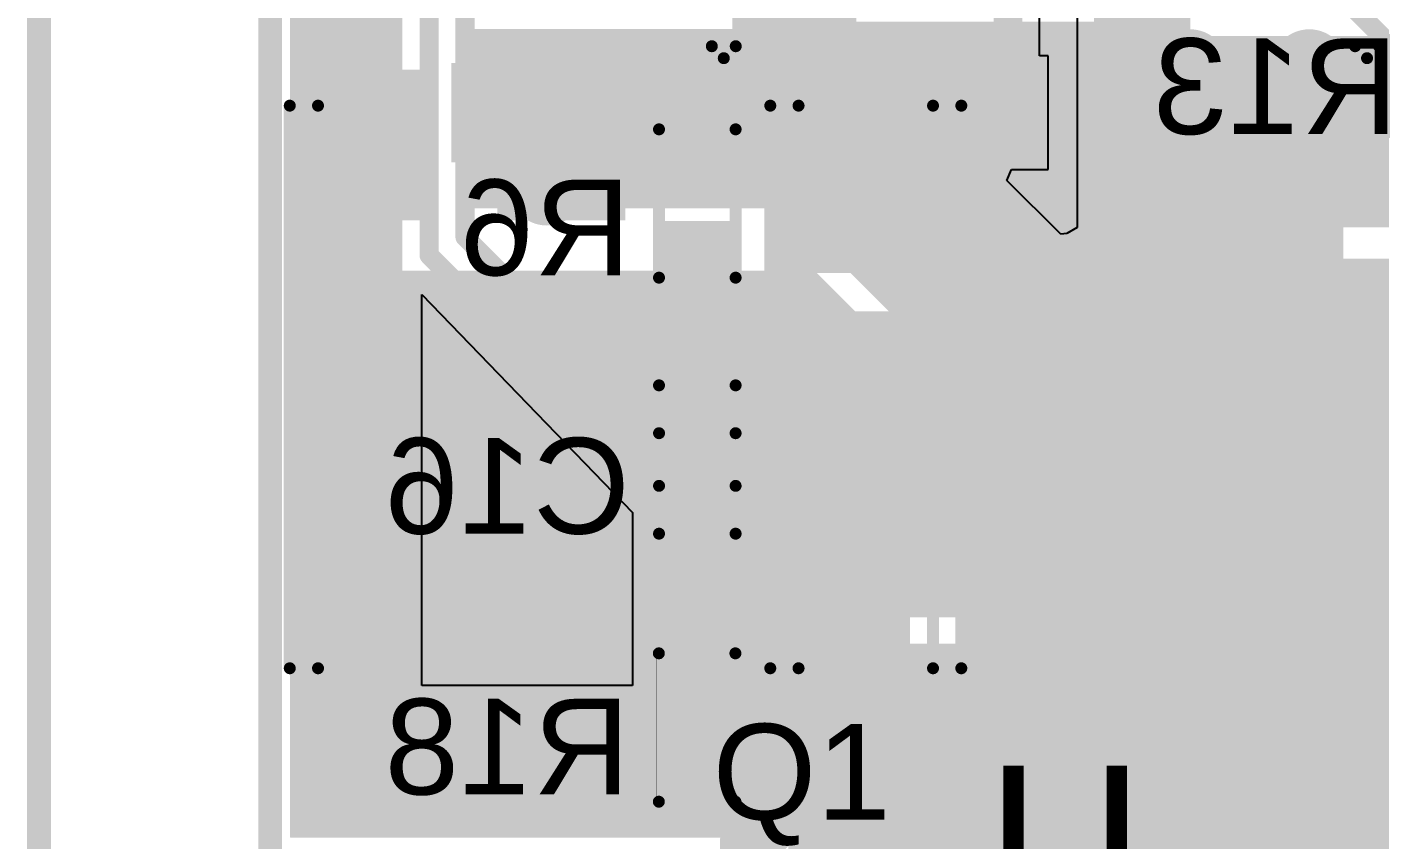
# Model space of a CAD drawing. Header units: millimetres. Extents: x -0.91 to 0.79, y -0.9 to 0.79.
# Drawn here: x -0.889 to -0.324, y -0.614 to -0.274 of the extents above; entities that cross this region are included whole.
import ezdxf

# ---------------------------------------------------------------- set-up
doc = ezdxf.new("R2010")
doc.units = ezdxf.units.MM
doc.header["$MEASUREMENT"] = 0
for name, color, linetype in [('BottomLayer', 5, 'Continuous'), ('BottomOverlay', 54, 'Continuous'), ('BottomPaste', 16, 'Continuous'), ('BottomSolder', 6, 'Continuous'), ('Mechanical1', 6, 'Continuous'), ('Mechanical2', 216, 'Continuous'), ('TopLayer', 1, 'Continuous'), ('TopOverlay', 2, 'Continuous'), ('TopPaste', 8, 'Continuous'), ('TopSolder', 216, 'Continuous'), ('ViaHoleLayer', 16, 'Continuous')]:
    doc.layers.add(name, color=color, linetype=linetype)
doc.styles.add('Arial', font='', dxfattribs={"height": 0.2})
doc.styles.get('Arial').set_extended_font_data('Arial')

# ---------------------------------------------------------------- blocks, each defined once
blk = doc.blocks.new('R___0402_B_15')
at = {"layer": 'BottomLayer'}
for points in [[(-0.0095, 0.0125), (-0.0095, -0.0125), (-0.0275, -0.0125), (-0.0275, 0.0125)], [(0.0275, 0.0125), (0.0275, -0.0125), (0.0095, -0.0125), (0.0095, 0.0125)]]:
    blk.add_hatch(color=5, dxfattribs=at).paths.add_polyline_path(points)
at = {"layer": 'BottomPaste'}
for points in [[(-0.0095, 0.0125), (-0.0095, -0.0125), (-0.0275, -0.0125), (-0.0275, 0.0125)], [(0.0275, 0.0125), (0.0275, -0.0125), (0.0095, -0.0125), (0.0095, 0.0125)]]:
    blk.add_hatch(color=16, dxfattribs=at).paths.add_polyline_path(points)
at = {"layer": 'BottomSolder'}
for points in [[(-0.00733, 0.01467), (-0.00733, -0.01467), (-0.02967, -0.01467), (-0.02967, 0.01467)], [(0.02967, 0.01467), (0.02967, -0.01467), (0.00733, -0.01467), (0.00733, 0.01467)]]:
    blk.add_hatch(color=6, dxfattribs=at).paths.add_polyline_path(points)
at = {"layer": 'BottomOverlay'}
for points, const_width in [([(-0.031, 0.016), (0.031, 0.016)], 0.005), ([(-0.031, 0.016), (-0.031, -0.016)], 0.005), ([(-0.032, 0.017), (0.032, 0.017)], 0.000127), ([(0.031, 0.016), (0.031, -0.016)], 0.005), ([(-0.031, -0.016), (0.031, -0.016)], 0.005)]:
    blk.add_lwpolyline(points, dxfattribs=dict(at, const_width=const_width))
for points, const_width in [([(-0.03225, 0.016, 1), (-0.02975, 0.016, 1)], 0.0025), ([(-0.03225, 0.016, 1), (-0.02975, 0.016, 1)], 0.0025), ([(-0.03203, 0.017, 1), (-0.03197, 0.017, 1)], 0.0000635), ([(0.02975, 0.016, 1), (0.03225, 0.016, 1)], 0.0025), ([(0.02975, 0.016, 1), (0.03225, 0.016, 1)], 0.0025), ([(0.03197, 0.017, 1), (0.03203, 0.017, 1)], 0.0000635), ([(-0.03225, -0.016, 1), (-0.02975, -0.016, 1)], 0.0025), ([(-0.03225, -0.016, 1), (-0.02975, -0.016, 1)], 0.0025), ([(0.02975, -0.016, 1), (0.03225, -0.016, 1)], 0.0025), ([(0.02975, -0.016, 1), (0.03225, -0.016, 1)], 0.0025)]:
    blk.add_lwpolyline(points, format="xyb", close=True, dxfattribs=dict(at, const_width=const_width))
blk = doc.blocks.new('RES_2512_B_20')
at = {"layer": 'BottomLayer'}
for points in [[(-0.15945, 0.06693), (-0.09646, 0.06693), (-0.09646, -0.06693), (-0.15945, -0.06693)], [(0.09646, 0.06693), (0.15945, 0.06693), (0.15945, -0.06693), (0.09646, -0.06693)]]:
    blk.add_hatch(color=5, dxfattribs=at).paths.add_polyline_path(points)
at = {"layer": 'BottomPaste'}
for points in [[(-0.15945, 0.06693), (-0.09646, 0.06693), (-0.09646, -0.06693), (-0.15945, -0.06693)], [(0.09646, 0.06693), (0.15945, 0.06693), (0.15945, -0.06693), (0.09646, -0.06693)]]:
    blk.add_hatch(color=16, dxfattribs=at).paths.add_polyline_path(points)
at = {"layer": 'BottomSolder'}
for points in [[(-0.16345, 0.07093), (-0.09246, 0.07093), (-0.09246, -0.07093), (-0.16345, -0.07093)], [(0.09246, 0.07093), (0.16345, 0.07093), (0.16345, -0.07093), (0.09246, -0.07093)]]:
    blk.add_hatch(color=6, dxfattribs=at).paths.add_polyline_path(points)
at = {"layer": 'BottomOverlay', "const_width": 0.01}
for points in [[(0.16679, 0.073), (-0.167, 0.073)], [(-0.167, -0.073), (-0.167, 0.073)], [(0.16679, -0.073), (0.16679, 0.073)], [(0.16679, -0.073), (-0.167, -0.073)]]:
    blk.add_lwpolyline(points, dxfattribs=at)
at = {"layer": 'BottomOverlay', "const_width": 0.005}
for points in [[(-0.1695, 0.073, 1), (-0.1645, 0.073, 1)], [(-0.1695, 0.073, 1), (-0.1645, 0.073, 1)], [(0.16429, 0.073, 1), (0.16929, 0.073, 1)], [(0.16429, 0.073, 1), (0.16929, 0.073, 1)], [(-0.1695, -0.073, 1), (-0.1645, -0.073, 1)], [(-0.1695, -0.073, 1), (-0.1645, -0.073, 1)], [(0.16429, -0.073, 1), (0.16929, -0.073, 1)], [(0.16429, -0.073, 1), (0.16929, -0.073, 1)]]:
    blk.add_lwpolyline(points, format="xyb", close=True, dxfattribs=at)
blk = doc.blocks.new('R___0402_B_27')
at = {"layer": 'BottomLayer'}
for points in [[(-0.0095, 0.0125), (-0.0095, -0.0125), (-0.0275, -0.0125), (-0.0275, 0.0125)], [(0.0275, 0.0125), (0.0275, -0.0125), (0.0095, -0.0125), (0.0095, 0.0125)]]:
    blk.add_hatch(color=5, dxfattribs=at).paths.add_polyline_path(points)
at = {"layer": 'BottomPaste'}
for points in [[(-0.0095, 0.0125), (-0.0095, -0.0125), (-0.0275, -0.0125), (-0.0275, 0.0125)], [(0.0275, 0.0125), (0.0275, -0.0125), (0.0095, -0.0125), (0.0095, 0.0125)]]:
    blk.add_hatch(color=16, dxfattribs=at).paths.add_polyline_path(points)
at = {"layer": 'BottomSolder'}
for points in [[(-0.00733, 0.01467), (-0.00733, -0.01467), (-0.02967, -0.01467), (-0.02967, 0.01467)], [(0.02967, 0.01467), (0.02967, -0.01467), (0.00733, -0.01467), (0.00733, 0.01467)]]:
    blk.add_hatch(color=6, dxfattribs=at).paths.add_polyline_path(points)
at = {"layer": 'BottomOverlay'}
for points, const_width in [([(0.031, 0.016), (-0.031, 0.016)], 0.005), ([(-0.031, -0.016), (-0.031, 0.016)], 0.005), ([(0.032, 0.017), (-0.032, 0.017)], 0.000127), ([(0.031, -0.016), (0.031, 0.016)], 0.005), ([(0.031, -0.016), (-0.031, -0.016)], 0.005)]:
    blk.add_lwpolyline(points, dxfattribs=dict(at, const_width=const_width))
for points, const_width in [([(-0.03225, 0.016, 1), (-0.02975, 0.016, 1)], 0.0025), ([(-0.03225, 0.016, 1), (-0.02975, 0.016, 1)], 0.0025), ([(-0.03203, 0.017, 1), (-0.03197, 0.017, 1)], 0.0000635), ([(0.02975, 0.016, 1), (0.03225, 0.016, 1)], 0.0025), ([(0.02975, 0.016, 1), (0.03225, 0.016, 1)], 0.0025), ([(0.03197, 0.017, 1), (0.03203, 0.017, 1)], 0.0000635), ([(-0.03225, -0.016, 1), (-0.02975, -0.016, 1)], 0.0025), ([(-0.03225, -0.016, 1), (-0.02975, -0.016, 1)], 0.0025), ([(0.02975, -0.016, 1), (0.03225, -0.016, 1)], 0.0025), ([(0.02975, -0.016, 1), (0.03225, -0.016, 1)], 0.0025)]:
    blk.add_lwpolyline(points, format="xyb", close=True, dxfattribs=dict(at, const_width=const_width))
blk = doc.blocks.new('PG_TDSON_8_37')
at = {"layer": 'TopLayer'}
for points in [[(-0.09793, 0.08484), (-0.09793, 0.06516), (-0.1314, 0.06516), (-0.1314, 0.08484)], [(-0.03297, 0.08681), (-0.03297, -0.08681), (0.10048, -0.08681), (0.10048, 0.08681)], [(0.13041, 0.08681), (0.13041, 0.06319), (0.09892, 0.06319), (0.09892, 0.08681)], [(-0.09793, 0.03484), (-0.09793, 0.01516), (-0.1314, 0.01516), (-0.1314, 0.03484)], [(0.13041, 0.03681), (0.13041, 0.01319), (0.09892, 0.01319), (0.09892, 0.03681)], [(-0.09793, -0.01516), (-0.09793, -0.03484), (-0.1314, -0.03484), (-0.1314, -0.01516)], [(0.13041, -0.01319), (0.13041, -0.03681), (0.09892, -0.03681), (0.09892, -0.01319)], [(-0.09793, -0.06516), (-0.09793, -0.08484), (-0.1314, -0.08484), (-0.1314, -0.06516)], [(0.13041, -0.06319), (0.13041, -0.08681), (0.09892, -0.08681), (0.09892, -0.06319)]]:
    blk.add_hatch(color=1, dxfattribs=at).paths.add_polyline_path(points)
at = {"layer": 'TopPaste'}
for points in [[(-0.09793, 0.08484), (-0.09793, 0.06516), (-0.1314, 0.06516), (-0.1314, 0.08484)], [(0.13041, 0.08681), (0.13041, 0.06319), (0.09892, 0.06319), (0.09892, 0.08681)], [(-0.09793, 0.03484), (-0.09793, 0.01516), (-0.1314, 0.01516), (-0.1314, 0.03484)], [(0.13041, 0.03681), (0.13041, 0.01319), (0.09892, 0.01319), (0.09892, 0.03681)], [(-0.09793, -0.01516), (-0.09793, -0.03484), (-0.1314, -0.03484), (-0.1314, -0.01516)], [(0.13041, -0.01319), (0.13041, -0.03681), (0.09892, -0.03681), (0.09892, -0.01319)], [(-0.09793, -0.06516), (-0.09793, -0.08484), (-0.1314, -0.08484), (-0.1314, -0.06516)], [(0.13041, -0.06319), (0.13041, -0.08681), (0.09892, -0.08681), (0.09892, -0.06319)]]:
    blk.add_hatch(color=8, dxfattribs=at).paths.add_polyline_path(points)
at = {"layer": 'TopSolder'}
h = blk.add_hatch(color=216, dxfattribs=at)
edge = h.paths.add_edge_path()
edge.add_arc((0.10048, 0.08681), 0.004, 0, 90)
edge.add_line((0.10048, 0.09081), (-0.03297, 0.09081))
edge.add_arc((-0.03297, 0.08681), 0.004, 90, 180)
edge.add_line((-0.03697, 0.08681), (-0.03697, -0.08681))
edge.add_arc((-0.03297, -0.08681), 0.004, 180, 270)
edge.add_line((-0.03297, -0.09081), (0.10048, -0.09081))
edge.add_arc((0.10048, -0.08681), 0.004, 270, 360)
edge.add_line((0.10448, -0.08681), (0.10448, 0.08681))
for points in [[(0.13441, 0.09081), (0.13441, 0.05919), (0.09492, 0.05919), (0.09492, 0.09081)], [(-0.09393, 0.08884), (-0.09393, 0.06116), (-0.1354, 0.06116), (-0.1354, 0.08884)], [(0.13441, 0.04081), (0.13441, 0.00919), (0.09492, 0.00919), (0.09492, 0.04081)], [(-0.09393, 0.03884), (-0.09393, 0.01116), (-0.1354, 0.01116), (-0.1354, 0.03884)], [(-0.09393, -0.01116), (-0.09393, -0.03884), (-0.1354, -0.03884), (-0.1354, -0.01116)], [(0.13441, -0.00919), (0.13441, -0.04081), (0.09492, -0.04081), (0.09492, -0.00919)], [(-0.09393, -0.06116), (-0.09393, -0.08884), (-0.1354, -0.08884), (-0.1354, -0.06116)], [(0.13441, -0.05919), (0.13441, -0.09081), (0.09492, -0.09081), (0.09492, -0.05919)]]:
    blk.add_hatch(color=216, dxfattribs=at).paths.add_polyline_path(points)
at = {"layer": 'TopOverlay', "const_width": 0.005}
for points in [[(-0.11757, 0.09449), (-0.11757, 0.1063)], [(0.11757, 0.1063), (-0.11757, 0.1063)], [(0.11757, 0.09449), (0.11757, 0.1063)], [(-0.14241, 0.07006), (-0.14241, 0.08006)], [(-0.13741, 0.07506), (-0.14241, 0.08006)], [(-0.14241, 0.07006), (-0.13741, 0.07506)], [(-0.11757, -0.1063), (-0.11757, -0.09449)], [(0.11757, -0.1063), (0.11757, -0.09449)], [(0.11757, -0.1063), (-0.11757, -0.1063)]]:
    blk.add_lwpolyline(points, dxfattribs=at)
at = {"layer": 'TopOverlay', "const_width": 0.0025}
for points in [[(-0.11882, 0.1063, 1), (-0.11632, 0.1063, 1)], [(-0.11882, 0.1063, 1), (-0.11632, 0.1063, 1)], [(0.11632, 0.1063, 1), (0.11882, 0.1063, 1)], [(0.11632, 0.1063, 1), (0.11882, 0.1063, 1)], [(-0.11882, 0.09449, 1), (-0.11632, 0.09449, 1)], [(0.11632, 0.09449, 1), (0.11882, 0.09449, 1)], [(-0.14366, 0.08006, 1), (-0.14116, 0.08006, 1)], [(-0.14366, 0.08006, 1), (-0.14116, 0.08006, 1)], [(-0.13866, 0.07506, 1), (-0.13616, 0.07506, 1)], [(-0.13866, 0.07506, 1), (-0.13616, 0.07506, 1)], [(-0.14366, 0.07006, 1), (-0.14116, 0.07006, 1)], [(-0.14366, 0.07006, 1), (-0.14116, 0.07006, 1)], [(-0.11882, -0.09449, 1), (-0.11632, -0.09449, 1)], [(0.11632, -0.09449, 1), (0.11882, -0.09449, 1)], [(-0.11882, -0.1063, 1), (-0.11632, -0.1063, 1)], [(-0.11882, -0.1063, 1), (-0.11632, -0.1063, 1)], [(0.11632, -0.1063, 1), (0.11882, -0.1063, 1)], [(0.11632, -0.1063, 1), (0.11882, -0.1063, 1)]]:
    blk.add_lwpolyline(points, format="xyb", close=True, dxfattribs=at)
blk = doc.blocks.new('PG_TDSON_8_38')
at = {"layer": 'TopLayer'}
for points in [[(-0.09793, 0.08484), (-0.09793, 0.06516), (-0.1314, 0.06516), (-0.1314, 0.08484)], [(-0.03297, 0.08681), (-0.03297, -0.08681), (0.10048, -0.08681), (0.10048, 0.08681)], [(0.13041, 0.08681), (0.13041, 0.06319), (0.09892, 0.06319), (0.09892, 0.08681)], [(-0.09793, 0.03484), (-0.09793, 0.01516), (-0.1314, 0.01516), (-0.1314, 0.03484)], [(0.13041, 0.03681), (0.13041, 0.01319), (0.09892, 0.01319), (0.09892, 0.03681)], [(-0.09793, -0.01516), (-0.09793, -0.03484), (-0.1314, -0.03484), (-0.1314, -0.01516)], [(0.13041, -0.01319), (0.13041, -0.03681), (0.09892, -0.03681), (0.09892, -0.01319)], [(-0.09793, -0.06516), (-0.09793, -0.08484), (-0.1314, -0.08484), (-0.1314, -0.06516)], [(0.13041, -0.06319), (0.13041, -0.08681), (0.09892, -0.08681), (0.09892, -0.06319)]]:
    blk.add_hatch(color=1, dxfattribs=at).paths.add_polyline_path(points)
at = {"layer": 'TopPaste'}
for points in [[(-0.09793, 0.08484), (-0.09793, 0.06516), (-0.1314, 0.06516), (-0.1314, 0.08484)], [(0.13041, 0.08681), (0.13041, 0.06319), (0.09892, 0.06319), (0.09892, 0.08681)], [(-0.09793, 0.03484), (-0.09793, 0.01516), (-0.1314, 0.01516), (-0.1314, 0.03484)], [(0.13041, 0.03681), (0.13041, 0.01319), (0.09892, 0.01319), (0.09892, 0.03681)], [(-0.09793, -0.01516), (-0.09793, -0.03484), (-0.1314, -0.03484), (-0.1314, -0.01516)], [(0.13041, -0.01319), (0.13041, -0.03681), (0.09892, -0.03681), (0.09892, -0.01319)], [(-0.09793, -0.06516), (-0.09793, -0.08484), (-0.1314, -0.08484), (-0.1314, -0.06516)], [(0.13041, -0.06319), (0.13041, -0.08681), (0.09892, -0.08681), (0.09892, -0.06319)]]:
    blk.add_hatch(color=8, dxfattribs=at).paths.add_polyline_path(points)
at = {"layer": 'TopSolder'}
h = blk.add_hatch(color=216, dxfattribs=at)
edge = h.paths.add_edge_path()
edge.add_arc((0.10048, 0.08681), 0.004, 0, 90)
edge.add_line((0.10048, 0.09081), (-0.03297, 0.09081))
edge.add_arc((-0.03297, 0.08681), 0.004, 90, 180)
edge.add_line((-0.03697, 0.08681), (-0.03697, -0.08681))
edge.add_arc((-0.03297, -0.08681), 0.004, 180, 270)
edge.add_line((-0.03297, -0.09081), (0.10048, -0.09081))
edge.add_arc((0.10048, -0.08681), 0.004, 270, 360)
edge.add_line((0.10448, -0.08681), (0.10448, 0.08681))
for points in [[(0.13441, 0.09081), (0.13441, 0.05919), (0.09492, 0.05919), (0.09492, 0.09081)], [(-0.09393, 0.08884), (-0.09393, 0.06116), (-0.1354, 0.06116), (-0.1354, 0.08884)], [(0.13441, 0.04081), (0.13441, 0.00919), (0.09492, 0.00919), (0.09492, 0.04081)], [(-0.09393, 0.03884), (-0.09393, 0.01116), (-0.1354, 0.01116), (-0.1354, 0.03884)], [(-0.09393, -0.01116), (-0.09393, -0.03884), (-0.1354, -0.03884), (-0.1354, -0.01116)], [(0.13441, -0.00919), (0.13441, -0.04081), (0.09492, -0.04081), (0.09492, -0.00919)], [(-0.09393, -0.06116), (-0.09393, -0.08884), (-0.1354, -0.08884), (-0.1354, -0.06116)], [(0.13441, -0.05919), (0.13441, -0.09081), (0.09492, -0.09081), (0.09492, -0.05919)]]:
    blk.add_hatch(color=216, dxfattribs=at).paths.add_polyline_path(points)
at = {"layer": 'TopOverlay', "const_width": 0.005}
for points in [[(-0.11757, 0.09449), (-0.11757, 0.1063)], [(0.11757, 0.1063), (-0.11757, 0.1063)], [(0.11757, 0.09449), (0.11757, 0.1063)], [(-0.14241, 0.07006), (-0.14241, 0.08006)], [(-0.13741, 0.07506), (-0.14241, 0.08006)], [(-0.14241, 0.07006), (-0.13741, 0.07506)], [(-0.11757, -0.1063), (-0.11757, -0.09449)], [(0.11757, -0.1063), (0.11757, -0.09449)], [(0.11757, -0.1063), (-0.11757, -0.1063)]]:
    blk.add_lwpolyline(points, dxfattribs=at)
at = {"layer": 'TopOverlay', "const_width": 0.0025}
for points in [[(-0.11882, 0.1063, 1), (-0.11632, 0.1063, 1)], [(-0.11882, 0.1063, 1), (-0.11632, 0.1063, 1)], [(0.11632, 0.1063, 1), (0.11882, 0.1063, 1)], [(0.11632, 0.1063, 1), (0.11882, 0.1063, 1)], [(-0.11882, 0.09449, 1), (-0.11632, 0.09449, 1)], [(0.11632, 0.09449, 1), (0.11882, 0.09449, 1)], [(-0.14366, 0.08006, 1), (-0.14116, 0.08006, 1)], [(-0.14366, 0.08006, 1), (-0.14116, 0.08006, 1)], [(-0.13866, 0.07506, 1), (-0.13616, 0.07506, 1)], [(-0.13866, 0.07506, 1), (-0.13616, 0.07506, 1)], [(-0.14366, 0.07006, 1), (-0.14116, 0.07006, 1)], [(-0.14366, 0.07006, 1), (-0.14116, 0.07006, 1)], [(-0.11882, -0.09449, 1), (-0.11632, -0.09449, 1)], [(0.11632, -0.09449, 1), (0.11882, -0.09449, 1)], [(-0.11882, -0.1063, 1), (-0.11632, -0.1063, 1)], [(-0.11882, -0.1063, 1), (-0.11632, -0.1063, 1)], [(0.11632, -0.1063, 1), (0.11882, -0.1063, 1)], [(0.11632, -0.1063, 1), (0.11882, -0.1063, 1)]]:
    blk.add_lwpolyline(points, format="xyb", close=True, dxfattribs=at)
blk = doc.blocks.new('C___0402_B_70')
at = {"layer": 'BottomLayer'}
for points in [[(-0.0095, 0.0125), (-0.0095, -0.0125), (-0.0275, -0.0125), (-0.0275, 0.0125)], [(0.0275, 0.0125), (0.0275, -0.0125), (0.0095, -0.0125), (0.0095, 0.0125)]]:
    blk.add_hatch(color=5, dxfattribs=at).paths.add_polyline_path(points)
at = {"layer": 'BottomPaste'}
for points in [[(-0.0095, 0.0125), (-0.0095, -0.0125), (-0.0275, -0.0125), (-0.0275, 0.0125)], [(0.0275, 0.0125), (0.0275, -0.0125), (0.0095, -0.0125), (0.0095, 0.0125)]]:
    blk.add_hatch(color=16, dxfattribs=at).paths.add_polyline_path(points)
at = {"layer": 'BottomSolder'}
for points in [[(-0.00714, 0.01486), (-0.00714, -0.01486), (-0.02986, -0.01486), (-0.02986, 0.01486)], [(0.02986, 0.01486), (0.02986, -0.01486), (0.00714, -0.01486), (0.00714, 0.01486)]]:
    blk.add_hatch(color=6, dxfattribs=at).paths.add_polyline_path(points)
at = {"layer": 'BottomOverlay', "const_width": 0.005}
for points in [[(-0.031, 0.016), (-0.031, -0.016)], [(-0.031, 0.016), (-0.011, 0.016)], [(0.011, 0.016), (0.031, 0.016)], [(0.031, 0.016), (0.031, -0.016)], [(-0.031, -0.016), (-0.011, -0.016)], [(0.011, -0.016), (0.031, -0.016)]]:
    blk.add_lwpolyline(points, dxfattribs=at)
at = {"layer": 'BottomOverlay', "const_width": 0.0025}
for points in [[(-0.03225, 0.016, 1), (-0.02975, 0.016, 1)], [(-0.03225, 0.016, 1), (-0.02975, 0.016, 1)], [(-0.01225, 0.016, 1), (-0.00975, 0.016, 1)], [(0.00975, 0.016, 1), (0.01225, 0.016, 1)], [(0.02975, 0.016, 1), (0.03225, 0.016, 1)], [(0.02975, 0.016, 1), (0.03225, 0.016, 1)], [(-0.03225, -0.016, 1), (-0.02975, -0.016, 1)], [(-0.03225, -0.016, 1), (-0.02975, -0.016, 1)], [(-0.01225, -0.016, 1), (-0.00975, -0.016, 1)], [(0.00975, -0.016, 1), (0.01225, -0.016, 1)], [(0.02975, -0.016, 1), (0.03225, -0.016, 1)], [(0.02975, -0.016, 1), (0.03225, -0.016, 1)]]:
    blk.add_lwpolyline(points, format="xyb", close=True, dxfattribs=at)

msp = doc.modelspace()

# ---------------------------------------------------------------- hatches: boundary and pattern name
at = {"layer": 'BottomLayer'}
for points in [[(-0.73218, -0.61291), (-0.73218, -0.187), (-0.77918, -0.187), (-0.77918, -0.61291)], [(-0.69247, -0.355), (-0.639, -0.355), (-0.639, -0.27768), (-0.69247, -0.27768)], [(-0.62592, -0.348), (-0.339, -0.348), (-0.339, -0.28), (-0.62592, -0.28)], [(-0.58, -0.377), (-0.339, -0.377), (-0.339, -0.293), (-0.58, -0.293)], [(-0.627, -0.446), (-0.59092, -0.446), (-0.59092, -0.357), (-0.627, -0.357)], [(-0.226, -0.393), (-0.582, -0.393), (-0.582, -0.521), (-0.226, -0.521)], [(-0.62708, -0.558), (-0.591, -0.558), (-0.591, -0.463), (-0.62708, -0.463)], [(-0.57092, -0.622), (-0.307, -0.622), (-0.307, -0.532), (-0.57092, -0.532)], [(-0.777, -0.613), (-0.56058, -0.613), (-0.56058, -0.566), (-0.777, -0.566)]]:
    msp.add_hatch(color=5, dxfattribs=at).paths.add_polyline_path(points)
h = msp.add_hatch(color=5, dxfattribs=at)
edge = h.paths.add_edge_path()
edge.add_arc((-0.6718, -0.291), 0.01181, 0, 360)
h = msp.add_hatch(color=5, dxfattribs=at)
edge = h.paths.add_edge_path()
edge.add_arc((-0.403, -0.291), 0.01181, 0, 360)
h = msp.add_hatch(color=5, dxfattribs=at)
edge = h.paths.add_edge_path()
edge.add_arc((-0.3532, -0.291), 0.01181, 0, 360)
h = msp.add_hatch(color=5, dxfattribs=at)
edge = h.paths.add_edge_path()
edge.add_arc((-0.6718, -0.31619), 0.01181, 0, 360)
h = msp.add_hatch(color=5, dxfattribs=at)
edge = h.paths.add_edge_path()
edge.add_arc((-0.403, -0.31619), 0.01181, 0, 360)
h = msp.add_hatch(color=5, dxfattribs=at)
edge = h.paths.add_edge_path()
edge.add_arc((-0.3532, -0.31619), 0.01181, 0, 360)
h = msp.add_hatch(color=5, dxfattribs=at)
edge = h.paths.add_edge_path()
edge.add_arc((-0.6718, -0.34138), 0.01181, 0, 360)
h = msp.add_hatch(color=5, dxfattribs=at)
edge = h.paths.add_edge_path()
edge.add_arc((-0.403, -0.34138), 0.01181, 0, 360)
h = msp.add_hatch(color=5, dxfattribs=at)
edge = h.paths.add_edge_path()
edge.add_arc((-0.3532, -0.34138), 0.01181, 0, 360)
h = msp.add_hatch(color=5, dxfattribs=at)
edge = h.paths.add_edge_path()
edge.add_arc((-0.569, -0.40943), 0.01181, 0, 360)
h = msp.add_hatch(color=5, dxfattribs=at)
edge = h.paths.add_edge_path()
edge.add_arc((-0.541, -0.40943), 0.01181, 0, 360)
h = msp.add_hatch(color=5, dxfattribs=at)
edge = h.paths.add_edge_path()
edge.add_arc((-0.707, -0.42662), 0.01181, 0, 360)
h = msp.add_hatch(color=5, dxfattribs=at)
edge = h.paths.add_edge_path()
edge.add_arc((-0.569, -0.43462), 0.01181, 0, 360)
h = msp.add_hatch(color=5, dxfattribs=at)
edge = h.paths.add_edge_path()
edge.add_arc((-0.541, -0.43462), 0.01181, 0, 360)
h = msp.add_hatch(color=5, dxfattribs=at)
edge = h.paths.add_edge_path()
edge.add_arc((-0.707, -0.45181), 0.01181, 0, 360)
h = msp.add_hatch(color=5, dxfattribs=at)
edge = h.paths.add_edge_path()
edge.add_arc((-0.679, -0.45181), 0.01181, 0, 360)
h = msp.add_hatch(color=5, dxfattribs=at)
edge = h.paths.add_edge_path()
edge.add_arc((-0.569, -0.45981), 0.01181, 0, 360)
h = msp.add_hatch(color=5, dxfattribs=at)
edge = h.paths.add_edge_path()
edge.add_arc((-0.541, -0.45981), 0.01181, 0, 360)
h = msp.add_hatch(color=5, dxfattribs=at)
edge = h.paths.add_edge_path()
edge.add_arc((-0.707, -0.477), 0.01181, 0, 360)
h = msp.add_hatch(color=5, dxfattribs=at)
edge = h.paths.add_edge_path()
edge.add_arc((-0.679, -0.477), 0.01181, 0, 360)
h = msp.add_hatch(color=5, dxfattribs=at)
edge = h.paths.add_edge_path()
edge.add_arc((-0.569, -0.485), 0.01181, 0, 360)
h = msp.add_hatch(color=5, dxfattribs=at)
edge = h.paths.add_edge_path()
edge.add_arc((-0.541, -0.485), 0.01181, 0, 360)
h = msp.add_hatch(color=5, dxfattribs=at)
edge = h.paths.add_edge_path()
edge.add_arc((-0.707, -0.50219), 0.01181, 0, 360)
h = msp.add_hatch(color=5, dxfattribs=at)
edge = h.paths.add_edge_path()
edge.add_arc((-0.679, -0.50219), 0.01181, 0, 360)
h = msp.add_hatch(color=5, dxfattribs=at)
edge = h.paths.add_edge_path()
edge.add_arc((-0.651, -0.50219), 0.01181, 0, 360)
h = msp.add_hatch(color=5, dxfattribs=at)
edge = h.paths.add_edge_path()
edge.add_arc((-0.569, -0.51019), 0.01181, 0, 360)
h = msp.add_hatch(color=5, dxfattribs=at)
edge = h.paths.add_edge_path()
edge.add_arc((-0.541, -0.51019), 0.01181, 0, 360)
h = msp.add_hatch(color=5, dxfattribs=at)
edge = h.paths.add_edge_path()
edge.add_arc((-0.707, -0.52738), 0.01181, 0, 360)
h = msp.add_hatch(color=5, dxfattribs=at)
edge = h.paths.add_edge_path()
edge.add_arc((-0.679, -0.52738), 0.01181, 0, 360)
h = msp.add_hatch(color=5, dxfattribs=at)
edge = h.paths.add_edge_path()
edge.add_arc((-0.651, -0.52738), 0.01181, 0, 360)
at = {"layer": 'BottomSolder'}
h = msp.add_hatch(color=6, dxfattribs=at)
edge = h.paths.add_edge_path()
edge.add_arc((-0.6718, -0.291), 0.01581, 0, 360)
h = msp.add_hatch(color=6, dxfattribs=at)
edge = h.paths.add_edge_path()
edge.add_arc((-0.403, -0.291), 0.01581, 0, 360)
h = msp.add_hatch(color=6, dxfattribs=at)
edge = h.paths.add_edge_path()
edge.add_arc((-0.3532, -0.291), 0.01581, 0, 360)
h = msp.add_hatch(color=6, dxfattribs=at)
edge = h.paths.add_edge_path()
edge.add_arc((-0.6718, -0.31619), 0.01581, 0, 360)
h = msp.add_hatch(color=6, dxfattribs=at)
edge = h.paths.add_edge_path()
edge.add_arc((-0.403, -0.31619), 0.01581, 0, 360)
h = msp.add_hatch(color=6, dxfattribs=at)
edge = h.paths.add_edge_path()
edge.add_arc((-0.3532, -0.31619), 0.01581, 0, 360)
h = msp.add_hatch(color=6, dxfattribs=at)
edge = h.paths.add_edge_path()
edge.add_arc((-0.6718, -0.34138), 0.01581, 0, 360)
h = msp.add_hatch(color=6, dxfattribs=at)
edge = h.paths.add_edge_path()
edge.add_arc((-0.403, -0.34138), 0.01581, 0, 360)
h = msp.add_hatch(color=6, dxfattribs=at)
edge = h.paths.add_edge_path()
edge.add_arc((-0.3532, -0.34138), 0.01581, 0, 360)
h = msp.add_hatch(color=6, dxfattribs=at)
edge = h.paths.add_edge_path()
edge.add_arc((-0.569, -0.40943), 0.01581, 0, 360)
h = msp.add_hatch(color=6, dxfattribs=at)
edge = h.paths.add_edge_path()
edge.add_arc((-0.541, -0.40943), 0.01581, 0, 360)
h = msp.add_hatch(color=6, dxfattribs=at)
edge = h.paths.add_edge_path()
edge.add_arc((-0.707, -0.42662), 0.01581, 0, 360)
h = msp.add_hatch(color=6, dxfattribs=at)
edge = h.paths.add_edge_path()
edge.add_arc((-0.569, -0.43462), 0.01581, 0, 360)
h = msp.add_hatch(color=6, dxfattribs=at)
edge = h.paths.add_edge_path()
edge.add_arc((-0.541, -0.43462), 0.01581, 0, 360)
h = msp.add_hatch(color=6, dxfattribs=at)
edge = h.paths.add_edge_path()
edge.add_arc((-0.707, -0.45181), 0.01581, 0, 360)
h = msp.add_hatch(color=6, dxfattribs=at)
edge = h.paths.add_edge_path()
edge.add_arc((-0.679, -0.45181), 0.01581, 0, 360)
h = msp.add_hatch(color=6, dxfattribs=at)
edge = h.paths.add_edge_path()
edge.add_arc((-0.569, -0.45981), 0.01581, 0, 360)
h = msp.add_hatch(color=6, dxfattribs=at)
edge = h.paths.add_edge_path()
edge.add_arc((-0.541, -0.45981), 0.01581, 0, 360)
h = msp.add_hatch(color=6, dxfattribs=at)
edge = h.paths.add_edge_path()
edge.add_arc((-0.707, -0.477), 0.01581, 0, 360)
h = msp.add_hatch(color=6, dxfattribs=at)
edge = h.paths.add_edge_path()
edge.add_arc((-0.679, -0.477), 0.01581, 0, 360)
h = msp.add_hatch(color=6, dxfattribs=at)
edge = h.paths.add_edge_path()
edge.add_arc((-0.569, -0.485), 0.01581, 0, 360)
h = msp.add_hatch(color=6, dxfattribs=at)
edge = h.paths.add_edge_path()
edge.add_arc((-0.541, -0.485), 0.01581, 0, 360)
h = msp.add_hatch(color=6, dxfattribs=at)
edge = h.paths.add_edge_path()
edge.add_arc((-0.707, -0.50219), 0.01581, 0, 360)
h = msp.add_hatch(color=6, dxfattribs=at)
edge = h.paths.add_edge_path()
edge.add_arc((-0.679, -0.50219), 0.01581, 0, 360)
h = msp.add_hatch(color=6, dxfattribs=at)
edge = h.paths.add_edge_path()
edge.add_arc((-0.651, -0.50219), 0.01581, 0, 360)
h = msp.add_hatch(color=6, dxfattribs=at)
edge = h.paths.add_edge_path()
edge.add_arc((-0.569, -0.51019), 0.01581, 0, 360)
h = msp.add_hatch(color=6, dxfattribs=at)
edge = h.paths.add_edge_path()
edge.add_arc((-0.541, -0.51019), 0.01581, 0, 360)
h = msp.add_hatch(color=6, dxfattribs=at)
edge = h.paths.add_edge_path()
edge.add_arc((-0.707, -0.52738), 0.01581, 0, 360)
h = msp.add_hatch(color=6, dxfattribs=at)
edge = h.paths.add_edge_path()
edge.add_arc((-0.679, -0.52738), 0.01581, 0, 360)
h = msp.add_hatch(color=6, dxfattribs=at)
edge = h.paths.add_edge_path()
edge.add_arc((-0.651, -0.52738), 0.01581, 0, 360)
at = {"layer": 'TopLayer'}
for points in [[(-0.44312, -0.352), (-0.40292, -0.352), (-0.40292, -0.204), (-0.44312, -0.204)], [(-0.59422, -0.325), (-0.5425, -0.325), (-0.5425, -0.226), (-0.59422, -0.226)], [(-0.709, -0.35), (-0.56792, -0.35), (-0.56792, -0.275), (-0.709, -0.275)], [(-0.4925, -0.4295), (-0.4455, -0.3825), (-0.55246, -0.27554), (-0.59946, -0.32254)], [(-0.44312, -0.358), (-0.317, -0.358), (-0.317, -0.278), (-0.44312, -0.278)], [(-0.76392, -0.355), (-0.717, -0.355), (-0.717, -0.292), (-0.76392, -0.292)], [(-0.54259, -0.44659), (-0.516, -0.42), (-0.56588, -0.37012), (-0.59246, -0.39671)], [(-0.50112, -0.776), (-0.29312, -0.776), (-0.29312, -0.371), (-0.50112, -0.371)], [(-0.77892, -0.613), (-0.56662, -0.613), (-0.56662, -0.37603), (-0.77892, -0.37603)], [(-0.593, -0.613), (-0.52, -0.613), (-0.52, -0.416), (-0.593, -0.416)]]:
    msp.add_hatch(color=1, dxfattribs=at).paths.add_polyline_path(points)
h = msp.add_hatch(color=1, dxfattribs=at)
edge = h.paths.add_edge_path()
edge.add_arc((-0.6718, -0.291), 0.01181, 0, 360)
h = msp.add_hatch(color=1, dxfattribs=at)
edge = h.paths.add_edge_path()
edge.add_arc((-0.403, -0.291), 0.01181, 0, 360)
h = msp.add_hatch(color=1, dxfattribs=at)
edge = h.paths.add_edge_path()
edge.add_arc((-0.3532, -0.291), 0.01181, 0, 360)
h = msp.add_hatch(color=1, dxfattribs=at)
edge = h.paths.add_edge_path()
edge.add_arc((-0.6718, -0.31619), 0.01181, 0, 360)
h = msp.add_hatch(color=1, dxfattribs=at)
edge = h.paths.add_edge_path()
edge.add_arc((-0.403, -0.31619), 0.01181, 0, 360)
h = msp.add_hatch(color=1, dxfattribs=at)
edge = h.paths.add_edge_path()
edge.add_arc((-0.3532, -0.31619), 0.01181, 0, 360)
h = msp.add_hatch(color=1, dxfattribs=at)
edge = h.paths.add_edge_path()
edge.add_arc((-0.6718, -0.34138), 0.01181, 0, 360)
h = msp.add_hatch(color=1, dxfattribs=at)
edge = h.paths.add_edge_path()
edge.add_arc((-0.403, -0.34138), 0.01181, 0, 360)
h = msp.add_hatch(color=1, dxfattribs=at)
edge = h.paths.add_edge_path()
edge.add_arc((-0.3532, -0.34138), 0.01181, 0, 360)
h = msp.add_hatch(color=1, dxfattribs=at)
edge = h.paths.add_edge_path()
edge.add_arc((-0.569, -0.40943), 0.01181, 0, 360)
h = msp.add_hatch(color=1, dxfattribs=at)
edge = h.paths.add_edge_path()
edge.add_arc((-0.541, -0.40943), 0.01181, 0, 360)
h = msp.add_hatch(color=1, dxfattribs=at)
edge = h.paths.add_edge_path()
edge.add_arc((-0.707, -0.42662), 0.01181, 0, 360)
h = msp.add_hatch(color=1, dxfattribs=at)
edge = h.paths.add_edge_path()
edge.add_arc((-0.569, -0.43462), 0.01181, 0, 360)
h = msp.add_hatch(color=1, dxfattribs=at)
edge = h.paths.add_edge_path()
edge.add_arc((-0.541, -0.43462), 0.01181, 0, 360)
h = msp.add_hatch(color=1, dxfattribs=at)
edge = h.paths.add_edge_path()
edge.add_arc((-0.707, -0.45181), 0.01181, 0, 360)
h = msp.add_hatch(color=1, dxfattribs=at)
edge = h.paths.add_edge_path()
edge.add_arc((-0.679, -0.45181), 0.01181, 0, 360)
h = msp.add_hatch(color=1, dxfattribs=at)
edge = h.paths.add_edge_path()
edge.add_arc((-0.569, -0.45981), 0.01181, 0, 360)
h = msp.add_hatch(color=1, dxfattribs=at)
edge = h.paths.add_edge_path()
edge.add_arc((-0.541, -0.45981), 0.01181, 0, 360)
h = msp.add_hatch(color=1, dxfattribs=at)
edge = h.paths.add_edge_path()
edge.add_arc((-0.707, -0.477), 0.01181, 0, 360)
h = msp.add_hatch(color=1, dxfattribs=at)
edge = h.paths.add_edge_path()
edge.add_arc((-0.679, -0.477), 0.01181, 0, 360)
h = msp.add_hatch(color=1, dxfattribs=at)
edge = h.paths.add_edge_path()
edge.add_arc((-0.569, -0.485), 0.01181, 0, 360)
h = msp.add_hatch(color=1, dxfattribs=at)
edge = h.paths.add_edge_path()
edge.add_arc((-0.541, -0.485), 0.01181, 0, 360)
h = msp.add_hatch(color=1, dxfattribs=at)
edge = h.paths.add_edge_path()
edge.add_arc((-0.707, -0.50219), 0.01181, 0, 360)
h = msp.add_hatch(color=1, dxfattribs=at)
edge = h.paths.add_edge_path()
edge.add_arc((-0.679, -0.50219), 0.01181, 0, 360)
h = msp.add_hatch(color=1, dxfattribs=at)
edge = h.paths.add_edge_path()
edge.add_arc((-0.651, -0.50219), 0.01181, 0, 360)
h = msp.add_hatch(color=1, dxfattribs=at)
edge = h.paths.add_edge_path()
edge.add_arc((-0.569, -0.51019), 0.01181, 0, 360)
h = msp.add_hatch(color=1, dxfattribs=at)
edge = h.paths.add_edge_path()
edge.add_arc((-0.541, -0.51019), 0.01181, 0, 360)
h = msp.add_hatch(color=1, dxfattribs=at)
edge = h.paths.add_edge_path()
edge.add_arc((-0.707, -0.52738), 0.01181, 0, 360)
h = msp.add_hatch(color=1, dxfattribs=at)
edge = h.paths.add_edge_path()
edge.add_arc((-0.679, -0.52738), 0.01181, 0, 360)
h = msp.add_hatch(color=1, dxfattribs=at)
edge = h.paths.add_edge_path()
edge.add_arc((-0.651, -0.52738), 0.01181, 0, 360)
at = {"layer": 'TopSolder'}
h = msp.add_hatch(color=216, dxfattribs=at)
edge = h.paths.add_edge_path()
edge.add_arc((-0.6718, -0.291), 0.01581, 0, 360)
h = msp.add_hatch(color=216, dxfattribs=at)
edge = h.paths.add_edge_path()
edge.add_arc((-0.403, -0.291), 0.01581, 0, 360)
h = msp.add_hatch(color=216, dxfattribs=at)
edge = h.paths.add_edge_path()
edge.add_arc((-0.3532, -0.291), 0.01581, 0, 360)
h = msp.add_hatch(color=216, dxfattribs=at)
edge = h.paths.add_edge_path()
edge.add_arc((-0.6718, -0.31619), 0.01581, 0, 360)
h = msp.add_hatch(color=216, dxfattribs=at)
edge = h.paths.add_edge_path()
edge.add_arc((-0.403, -0.31619), 0.01581, 0, 360)
h = msp.add_hatch(color=216, dxfattribs=at)
edge = h.paths.add_edge_path()
edge.add_arc((-0.3532, -0.31619), 0.01581, 0, 360)
h = msp.add_hatch(color=216, dxfattribs=at)
edge = h.paths.add_edge_path()
edge.add_arc((-0.6718, -0.34138), 0.01581, 0, 360)
h = msp.add_hatch(color=216, dxfattribs=at)
edge = h.paths.add_edge_path()
edge.add_arc((-0.403, -0.34138), 0.01581, 0, 360)
h = msp.add_hatch(color=216, dxfattribs=at)
edge = h.paths.add_edge_path()
edge.add_arc((-0.3532, -0.34138), 0.01581, 0, 360)
h = msp.add_hatch(color=216, dxfattribs=at)
edge = h.paths.add_edge_path()
edge.add_arc((-0.569, -0.40943), 0.01581, 0, 360)
h = msp.add_hatch(color=216, dxfattribs=at)
edge = h.paths.add_edge_path()
edge.add_arc((-0.541, -0.40943), 0.01581, 0, 360)
h = msp.add_hatch(color=216, dxfattribs=at)
edge = h.paths.add_edge_path()
edge.add_arc((-0.707, -0.42662), 0.01581, 0, 360)
h = msp.add_hatch(color=216, dxfattribs=at)
edge = h.paths.add_edge_path()
edge.add_arc((-0.569, -0.43462), 0.01581, 0, 360)
h = msp.add_hatch(color=216, dxfattribs=at)
edge = h.paths.add_edge_path()
edge.add_arc((-0.541, -0.43462), 0.01581, 0, 360)
h = msp.add_hatch(color=216, dxfattribs=at)
edge = h.paths.add_edge_path()
edge.add_arc((-0.707, -0.45181), 0.01581, 0, 360)
h = msp.add_hatch(color=216, dxfattribs=at)
edge = h.paths.add_edge_path()
edge.add_arc((-0.679, -0.45181), 0.01581, 0, 360)
h = msp.add_hatch(color=216, dxfattribs=at)
edge = h.paths.add_edge_path()
edge.add_arc((-0.569, -0.45981), 0.01581, 0, 360)
h = msp.add_hatch(color=216, dxfattribs=at)
edge = h.paths.add_edge_path()
edge.add_arc((-0.541, -0.45981), 0.01581, 0, 360)
h = msp.add_hatch(color=216, dxfattribs=at)
edge = h.paths.add_edge_path()
edge.add_arc((-0.707, -0.477), 0.01581, 0, 360)
h = msp.add_hatch(color=216, dxfattribs=at)
edge = h.paths.add_edge_path()
edge.add_arc((-0.679, -0.477), 0.01581, 0, 360)
h = msp.add_hatch(color=216, dxfattribs=at)
edge = h.paths.add_edge_path()
edge.add_arc((-0.569, -0.485), 0.01581, 0, 360)
h = msp.add_hatch(color=216, dxfattribs=at)
edge = h.paths.add_edge_path()
edge.add_arc((-0.541, -0.485), 0.01581, 0, 360)
h = msp.add_hatch(color=216, dxfattribs=at)
edge = h.paths.add_edge_path()
edge.add_arc((-0.707, -0.50219), 0.01581, 0, 360)
h = msp.add_hatch(color=216, dxfattribs=at)
edge = h.paths.add_edge_path()
edge.add_arc((-0.679, -0.50219), 0.01581, 0, 360)
h = msp.add_hatch(color=216, dxfattribs=at)
edge = h.paths.add_edge_path()
edge.add_arc((-0.651, -0.50219), 0.01581, 0, 360)
h = msp.add_hatch(color=216, dxfattribs=at)
edge = h.paths.add_edge_path()
edge.add_arc((-0.569, -0.51019), 0.01581, 0, 360)
h = msp.add_hatch(color=216, dxfattribs=at)
edge = h.paths.add_edge_path()
edge.add_arc((-0.541, -0.51019), 0.01581, 0, 360)
h = msp.add_hatch(color=216, dxfattribs=at)
edge = h.paths.add_edge_path()
edge.add_arc((-0.707, -0.52738), 0.01581, 0, 360)
h = msp.add_hatch(color=216, dxfattribs=at)
edge = h.paths.add_edge_path()
edge.add_arc((-0.679, -0.52738), 0.01581, 0, 360)
h = msp.add_hatch(color=216, dxfattribs=at)
edge = h.paths.add_edge_path()
edge.add_arc((-0.651, -0.52738), 0.01581, 0, 360)
at = {"layer": 'ViaHoleLayer'}
h = msp.add_hatch(color=16, dxfattribs=at)
edge = h.paths.add_edge_path()
edge.add_arc((-0.6718, -0.291), 0.00591, 0, 360)
h = msp.add_hatch(color=16, dxfattribs=at)
edge = h.paths.add_edge_path()
edge.add_arc((-0.403, -0.291), 0.00591, 0, 360)
h = msp.add_hatch(color=16, dxfattribs=at)
edge = h.paths.add_edge_path()
edge.add_arc((-0.3532, -0.291), 0.00591, 0, 360)
h = msp.add_hatch(color=16, dxfattribs=at)
edge = h.paths.add_edge_path()
edge.add_arc((-0.6718, -0.31619), 0.00591, 0, 360)
h = msp.add_hatch(color=16, dxfattribs=at)
edge = h.paths.add_edge_path()
edge.add_arc((-0.403, -0.31619), 0.00591, 0, 360)
h = msp.add_hatch(color=16, dxfattribs=at)
edge = h.paths.add_edge_path()
edge.add_arc((-0.3532, -0.31619), 0.00591, 0, 360)
h = msp.add_hatch(color=16, dxfattribs=at)
edge = h.paths.add_edge_path()
edge.add_arc((-0.6718, -0.34138), 0.00591, 0, 360)
h = msp.add_hatch(color=16, dxfattribs=at)
edge = h.paths.add_edge_path()
edge.add_arc((-0.403, -0.34138), 0.00591, 0, 360)
h = msp.add_hatch(color=16, dxfattribs=at)
edge = h.paths.add_edge_path()
edge.add_arc((-0.3532, -0.34138), 0.00591, 0, 360)
h = msp.add_hatch(color=16, dxfattribs=at)
edge = h.paths.add_edge_path()
edge.add_arc((-0.569, -0.40943), 0.00591, 0, 360)
h = msp.add_hatch(color=16, dxfattribs=at)
edge = h.paths.add_edge_path()
edge.add_arc((-0.541, -0.40943), 0.00591, 0, 360)
h = msp.add_hatch(color=16, dxfattribs=at)
edge = h.paths.add_edge_path()
edge.add_arc((-0.707, -0.42662), 0.00591, 0, 360)
h = msp.add_hatch(color=16, dxfattribs=at)
edge = h.paths.add_edge_path()
edge.add_arc((-0.569, -0.43462), 0.00591, 0, 360)
h = msp.add_hatch(color=16, dxfattribs=at)
edge = h.paths.add_edge_path()
edge.add_arc((-0.541, -0.43462), 0.00591, 0, 360)
h = msp.add_hatch(color=16, dxfattribs=at)
edge = h.paths.add_edge_path()
edge.add_arc((-0.707, -0.45181), 0.00591, 0, 360)
h = msp.add_hatch(color=16, dxfattribs=at)
edge = h.paths.add_edge_path()
edge.add_arc((-0.679, -0.45181), 0.00591, 0, 360)
h = msp.add_hatch(color=16, dxfattribs=at)
edge = h.paths.add_edge_path()
edge.add_arc((-0.569, -0.45981), 0.00591, 0, 360)
h = msp.add_hatch(color=16, dxfattribs=at)
edge = h.paths.add_edge_path()
edge.add_arc((-0.541, -0.45981), 0.00591, 0, 360)
h = msp.add_hatch(color=16, dxfattribs=at)
edge = h.paths.add_edge_path()
edge.add_arc((-0.707, -0.477), 0.00591, 0, 360)
h = msp.add_hatch(color=16, dxfattribs=at)
edge = h.paths.add_edge_path()
edge.add_arc((-0.679, -0.477), 0.00591, 0, 360)
h = msp.add_hatch(color=16, dxfattribs=at)
edge = h.paths.add_edge_path()
edge.add_arc((-0.569, -0.485), 0.00591, 0, 360)
h = msp.add_hatch(color=16, dxfattribs=at)
edge = h.paths.add_edge_path()
edge.add_arc((-0.541, -0.485), 0.00591, 0, 360)
h = msp.add_hatch(color=16, dxfattribs=at)
edge = h.paths.add_edge_path()
edge.add_arc((-0.707, -0.50219), 0.00591, 0, 360)
h = msp.add_hatch(color=16, dxfattribs=at)
edge = h.paths.add_edge_path()
edge.add_arc((-0.679, -0.50219), 0.00591, 0, 360)
h = msp.add_hatch(color=16, dxfattribs=at)
edge = h.paths.add_edge_path()
edge.add_arc((-0.651, -0.50219), 0.00591, 0, 360)
h = msp.add_hatch(color=16, dxfattribs=at)
edge = h.paths.add_edge_path()
edge.add_arc((-0.569, -0.51019), 0.00591, 0, 360)
h = msp.add_hatch(color=16, dxfattribs=at)
edge = h.paths.add_edge_path()
edge.add_arc((-0.541, -0.51019), 0.00591, 0, 360)
h = msp.add_hatch(color=16, dxfattribs=at)
edge = h.paths.add_edge_path()
edge.add_arc((-0.707, -0.52738), 0.00591, 0, 360)
h = msp.add_hatch(color=16, dxfattribs=at)
edge = h.paths.add_edge_path()
edge.add_arc((-0.679, -0.52738), 0.00591, 0, 360)
h = msp.add_hatch(color=16, dxfattribs=at)
edge = h.paths.add_edge_path()
edge.add_arc((-0.651, -0.52738), 0.00591, 0, 360)

# ---------------------------------------------------------------- linework, layer by layer
at = {"layer": 'BottomLayer'}
for p, q in [((-0.724, -0.54546), (-0.724, -0.386)), ((-0.724, -0.386), (-0.636, -0.47714)), ((-0.636, -0.47714), (-0.636, -0.54946)), ((-0.724, -0.54946), (-0.724, -0.54546)), ((-0.636, -0.54946), (-0.724, -0.54946))]:
    msp.add_line(p, q, dxfattribs=at)
for points, const_width in [([(-0.758, -0.581), (-0.758, -0.204)], 0.03), ([(-0.721, -0.36963), (-0.721, -0.20426)], 0.008), ([(-0.706, -0.362), (-0.706, -0.21047)], 0.008), ([(-0.37781, -0.22319), (-0.185, -0.416)], 0.008), ([(-0.706, -0.362), (-0.674, -0.394)], 0.008), ([(-0.721, -0.36963), (-0.69731, -0.39331)], 0.008), ([(-0.69731, -0.39331), (-0.65997, -0.43066)], 0.01), ([(-0.674, -0.394), (-0.623, -0.394)], 0.008), ([(-0.623, -0.394), (-0.60892, -0.40808)], 0.008), ([(-0.60892, -0.4255), (-0.60892, -0.40808)], 0.008), ([(-0.65997, -0.43066), (-0.65942, -0.43066)], 0.01), ([(-0.65942, -0.43066), (-0.612, -0.47808)], 0.01), ([(-0.612, -0.49), (-0.612, -0.47808)], 0.01), ([(-0.34, -0.58542), (-0.34, -0.584)], 0.1), ([(-0.34, -0.58542), (-0.21442, -0.711)], 0.1), ([(-0.52437, -0.5505), (-0.50292, -0.57195)], 0.008), ([(-0.50292, -0.57195), (-0.43351, -0.57195)], 0.05), ([(-0.51647, -0.5855), (-0.50292, -0.57195)], 0.025), ([(-0.758, -0.581), (-0.753, -0.586)], 0.03), ([(-0.609, -0.5855), (-0.51647, -0.5855)], 0.03), ([(-0.753, -0.586), (-0.6095, -0.586)], 0.03), ([(-0.6095, -0.586), (-0.609, -0.5855)], 0.025), ([(-0.587, -0.615), (-0.559, -0.587)], 0.025), ([(-0.587, -0.739), (-0.587, -0.615)], 0.025)]:
    msp.add_lwpolyline(points, dxfattribs=dict(at, const_width=const_width))
for points, const_width in [([(-0.708, -0.362, 1), (-0.704, -0.362, 1)], 0.004), ([(-0.708, -0.362, 1), (-0.704, -0.362, 1)], 0.004), ([(-0.723, -0.36963, 1), (-0.719, -0.36963, 1)], 0.004), ([(-0.723, -0.36963, 1), (-0.719, -0.36963, 1)], 0.004), ([(-0.69981, -0.39331, 1), (-0.69481, -0.39331, 1)], 0.005), ([(-0.69931, -0.39331, 1), (-0.69531, -0.39331, 1)], 0.004), ([(-0.676, -0.394, 1), (-0.672, -0.394, 1)], 0.004), ([(-0.676, -0.394, 1), (-0.672, -0.394, 1)], 0.004), ([(-0.625, -0.394, 1), (-0.621, -0.394, 1)], 0.004), ([(-0.625, -0.394, 1), (-0.621, -0.394, 1)], 0.004), ([(-0.61092, -0.40808, 1), (-0.60692, -0.40808, 1)], 0.004), ([(-0.61092, -0.40808, 1), (-0.60692, -0.40808, 1)], 0.004), ([(-0.61092, -0.4255, 1), (-0.60692, -0.4255, 1)], 0.004), ([(-0.66247, -0.43066, 1), (-0.65747, -0.43066, 1)], 0.005), ([(-0.66247, -0.43066, 1), (-0.65747, -0.43066, 1)], 0.005), ([(-0.66192, -0.43066, 1), (-0.65692, -0.43066, 1)], 0.005), ([(-0.66192, -0.43066, 1), (-0.65692, -0.43066, 1)], 0.005), ([(-0.6145, -0.47808, 1), (-0.6095, -0.47808, 1)], 0.005), ([(-0.6145, -0.47808, 1), (-0.6095, -0.47808, 1)], 0.005), ([(-0.6145, -0.49, 1), (-0.6095, -0.49, 1)], 0.005), ([(-0.365, -0.584, 1), (-0.315, -0.584, 1)], 0.05), ([(-0.365, -0.58542, 1), (-0.315, -0.58542, 1)], 0.05), ([(-0.365, -0.58542, 1), (-0.315, -0.58542, 1)], 0.05), ([(-0.52637, -0.5505, 1), (-0.52237, -0.5505, 1)], 0.004), ([(-0.51542, -0.57195, 1), (-0.49042, -0.57195, 1)], 0.025), ([(-0.44601, -0.57195, 1), (-0.42101, -0.57195, 1)], 0.025), ([(-0.50917, -0.57195, 1), (-0.49667, -0.57195, 1)], 0.0125), ([(-0.7655, -0.581, 1), (-0.7505, -0.581, 1)], 0.015), ([(-0.7655, -0.581, 1), (-0.7505, -0.581, 1)], 0.015), ([(-0.6165, -0.5855, 1), (-0.6015, -0.5855, 1)], 0.015), ([(-0.52397, -0.5855, 1), (-0.50897, -0.5855, 1)], 0.015), ([(-0.50492, -0.57195, 1), (-0.50092, -0.57195, 1)], 0.004), ([(-0.7605, -0.586, 1), (-0.7455, -0.586, 1)], 0.015), ([(-0.7605, -0.586, 1), (-0.7455, -0.586, 1)], 0.015), ([(-0.617, -0.586, 1), (-0.602, -0.586, 1)], 0.015), ([(-0.61575, -0.586, 1), (-0.60325, -0.586, 1)], 0.0125), ([(-0.61525, -0.5855, 1), (-0.60275, -0.5855, 1)], 0.0125), ([(-0.56525, -0.587, 1), (-0.55275, -0.587, 1)], 0.0125), ([(-0.52272, -0.5855, 1), (-0.51022, -0.5855, 1)], 0.0125), ([(-0.59325, -0.615, 1), (-0.58075, -0.615, 1)], 0.0125), ([(-0.59325, -0.615, 1), (-0.58075, -0.615, 1)], 0.0125)]:
    msp.add_lwpolyline(points, format="xyb", close=True, dxfattribs=dict(at, const_width=const_width))
at = {"layer": 'Mechanical1', "const_width": 0.01}
msp.add_lwpolyline([(-0.884, -0.7888), (-0.884, -0.22834)], dxfattribs=at)
at = {"layer": 'Mechanical2', "const_width": 0.01}
msp.add_lwpolyline([(-0.7874, -0.7888), (-0.7874, 0.786)], dxfattribs=at)
at = {"layer": 'TopLayer'}
for p, q in [((-0.46587, -0.28627), (-0.46587, -0.16934)), ((-0.45026, -0.204), (-0.45026, -0.278)), ((-0.45026, -0.278), (-0.45026, -0.358)), ((-0.46228, -0.28627), (-0.46587, -0.28627)), ((-0.46228, -0.33373), (-0.46228, -0.28627)), ((-0.47955, -0.33835), (-0.47764, -0.33373)), ((-0.45704, -0.36086), (-0.47955, -0.33835)), ((-0.47764, -0.33373), (-0.46228, -0.33373)), ((-0.45453, -0.36053), (-0.45704, -0.36086)), ((-0.45026, -0.358), (-0.45453, -0.36053))]:
    msp.add_line(p, q, dxfattribs=at)
for points, const_width in [([(-0.47912, -0.31), (-0.47912, -0.15599)], 0.012), ([(-0.721, -0.30208), (-0.721, -0.179)], 0.008), ([(-0.72792, -0.309), (-0.721, -0.30208)], 0.008), ([(-0.42892, -0.51592), (-0.426, -0.513)], 0.1), ([(-0.42892, -0.711), (-0.42892, -0.51592)], 0.1)]:
    msp.add_lwpolyline(points, dxfattribs=dict(at, const_width=const_width))
for points, const_width in [([(-0.723, -0.30208, 1), (-0.719, -0.30208, 1)], 0.004), ([(-0.723, -0.30208, 1), (-0.719, -0.30208, 1)], 0.004), ([(-0.72992, -0.309, 1), (-0.72592, -0.309, 1)], 0.004), ([(-0.48212, -0.31, 1), (-0.47612, -0.31, 1)], 0.006), ([(-0.451, -0.513, 1), (-0.401, -0.513, 1)], 0.05), ([(-0.45392, -0.51592, 1), (-0.40392, -0.51592, 1)], 0.05), ([(-0.45392, -0.51592, 1), (-0.40392, -0.51592, 1)], 0.05)]:
    msp.add_lwpolyline(points, format="xyb", close=True, dxfattribs=dict(at, const_width=const_width))

# ---------------------------------------------------------------- block references
for name, p, rotation in [('RES_2512_B_20', (-0.50292, -0.444), 270), ('PG_TDSON_8_38', (-0.67292, -0.42467), 270), ('PG_TDSON_8_37', (-0.40412, -0.42467), 270), ('R___0402_B_27', (-0.60892, -0.348), 270), ('C___0402_B_70', (-0.60892, -0.455), 90), ('R___0402_B_15', (-0.609, -0.567), 90)]:
    msp.add_blockref(name, p, dxfattribs=dict(rotation=rotation))

# ---------------------------------------------------------------- texts
at = {"layer": 'BottomOverlay', "style": 'Arial', "text_generation_flag": 2}
for s, p in [('R13', (-0.31602, -0.31899)), ('R6', (-0.63668, -0.37799)), ('C16', (-0.63702, -0.48599)), ('R18', (-0.63709, -0.59499))]:
    msp.add_text(s, height=0.04, dxfattribs=at).set_placement(p)
at = {"layer": 'TopOverlay', "style": 'Arial'}
msp.add_text('Q1', height=0.04, dxfattribs=at).set_placement((-0.60258, -0.60549))
msp.add_text('U', height=0.065, rotation=360, dxfattribs=at).set_placement((-0.488, -0.64793))

doc.saveas('drawing.dxf')
